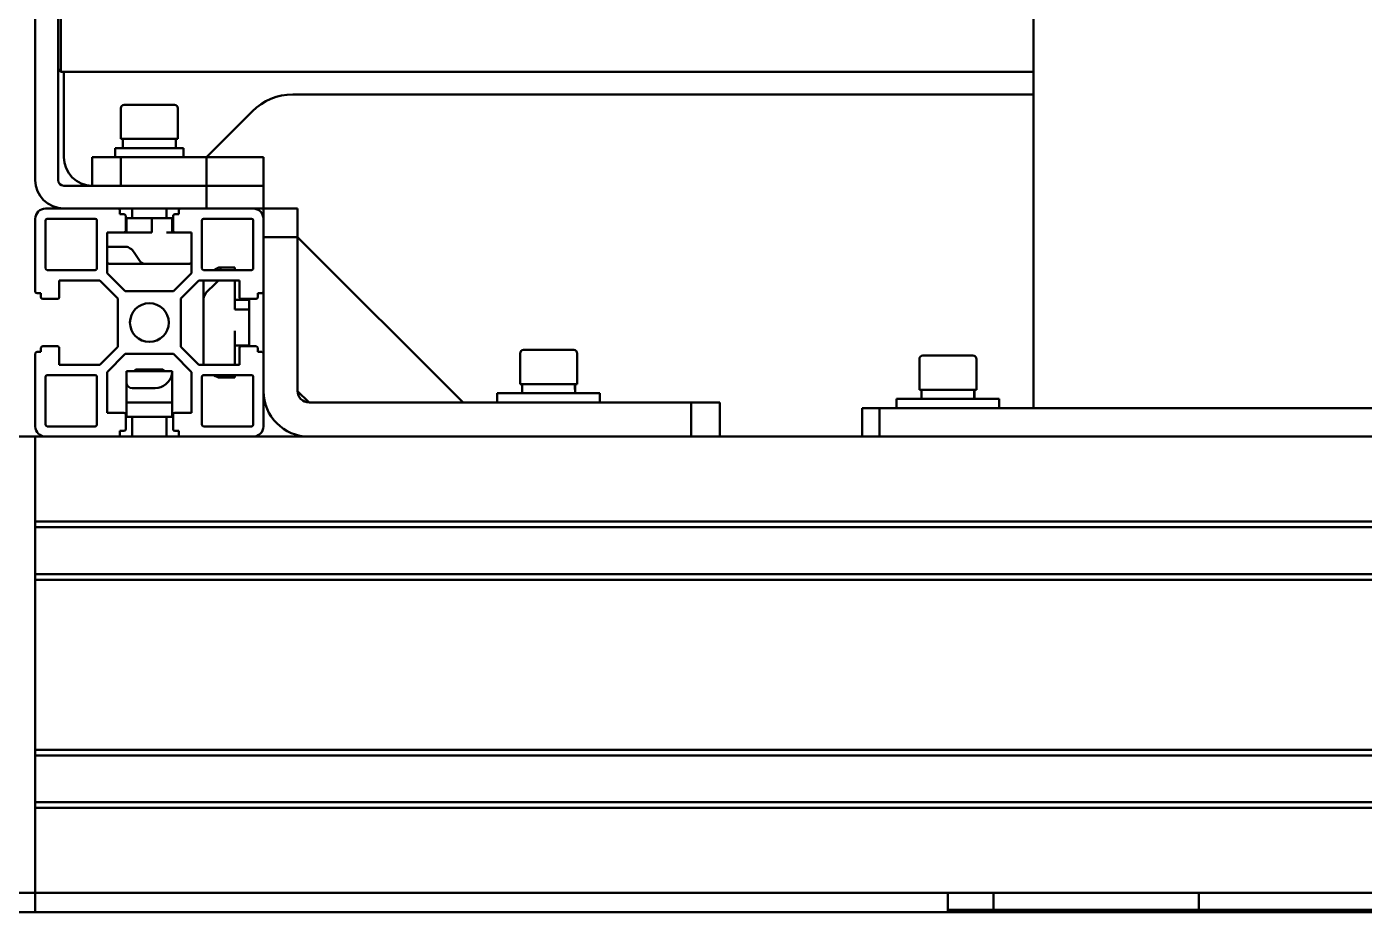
# Model space of a CAD drawing. Header units: millimetres. Extents: x 845401 to 948039, y 511594 to 550263.
# Drawn here: x 913122.7 to 913357.2, y 544386.8 to 544542.1 of the extents above; entities that cross this region are included whole.
import ezdxf

# ---------------------------------------------------------------- set-up
doc = ezdxf.new("R2010")
doc.units = ezdxf.units.MM
doc.layers.add('可见 (ISO)', color=7, linetype='Continuous', lineweight=50)

# ---------------------------------------------------------------- blocks, each defined once
blk = doc.blocks.new('A$C2A4E01FC')
at = {"layer": '可见 (ISO)', "color": 251}
for p, q in [((942.5, 703.35), (942.5, 450.35)), ((767.5, 535.35), (767.5, 490.35)), ((771.5, 490.35), (771.5, 535.35)), ((772, 521.35), (772, 509.35)), ((771.5, 509.85), (772, 509.35)), ((942.5, 509.35), (772, 509.35)), ((772.5, 494.35), (772.5, 509.35)), ((942.5, 505.35), (812.64, 505.35)), ((782.5, 502.95), (782.5, 497.55)), ((783.1, 503.55), (791.9, 503.55)), ((792.5, 502.95), (792.5, 497.55)), ((805.57, 502.42), (797.5, 494.35)), ((782.5, 497.55), (792.5, 497.55)), ((782.85, 496.94), (782.85, 497.55)), ((792.15, 495.95), (792.15, 497.55)), ((781.5, 495.95), (793.5, 495.95)), ((781.5, 494.35), (781.5, 495.95)), ((793.5, 494.35), (793.5, 495.95)), ((782.5, 494.35), (777.5, 494.35)), ((777.5, 494.35), (777.5, 489.35)), ((782.5, 489.35), (782.5, 494.35)), ((797.5, 494.35), (782.5, 494.35)), ((807.5, 494.35), (797.5, 494.35)), ((797.5, 494.35), (797.5, 489.35)), ((807.5, 489.35), (807.5, 494.35)), ((797.5, 489.35), (772.5, 489.35)), ((782.5, 489.35), (797.5, 489.35)), ((807.5, 489.35), (797.5, 489.35)), ((797.5, 489.35), (797.5, 485.35)), ((797.5, 489.35), (807.5, 489.35)), ((807.5, 485.35), (807.5, 489.35)), ((767.5, 483.55), (767.5, 470.8)), ((782.05, 485.35), (769.3, 485.35)), ((769.3, 474.85), (769.3, 483.25)), ((769.6, 483.55), (778, 483.55)), ((772.5, 485.35), (797.5, 485.35)), ((778.3, 483.25), (778.3, 474.85)), ((782.35, 484.35), (782.35, 485.05)), ((783.05, 484.35), (782.35, 484.35)), ((783.35, 481.45), (783.35, 484.05)), ((784.89, 483.65), (783.5, 483.65)), ((783.5, 481.15), (783.5, 483.65)), ((784.5, 485.35), (784.5, 483.65)), ((784.89, 483.65), (787.93, 483.65)), ((787.93, 483.65), (790.53, 483.65)), ((787.93, 481.15), (787.93, 483.65)), ((790.5, 485.35), (790.5, 483.65)), ((791.5, 483.65), (790.53, 483.65)), ((791.5, 481.15), (791.5, 483.65)), ((791.65, 484.05), (791.65, 481.45)), ((792.65, 484.35), (791.95, 484.35)), ((792.65, 485.05), (792.65, 484.35)), ((805.7, 485.35), (792.95, 485.35)), ((796.7, 474.85), (796.7, 483.25)), ((797, 483.55), (805.4, 483.55)), ((805.7, 485.35), (807.5, 485.35)), ((805.7, 483.25), (805.7, 474.85)), ((813.5, 485.35), (807.5, 485.35)), ((807.5, 485.35), (807.5, 483.55)), ((807.5, 470.8), (807.5, 483.55)), ((813.5, 480.35), (813.5, 485.35)), ((780.1, 481.15), (783.05, 481.15)), ((780.1, 474.02), (780.1, 481.15)), ((783.05, 481.15), (783.42, 481.15)), ((784.83, 481.15), (783.42, 481.15)), ((784.83, 481.15), (787.93, 481.15)), ((790.53, 481.15), (791.95, 481.15)), ((791.95, 481.15), (794.9, 481.15)), ((794.9, 481.15), (794.9, 474.02)), ((783.42, 478.65), (780.39, 478.65)), ((807.5, 480.35), (813.5, 480.35)), ((807.5, 480.35), (807.5, 453.35)), ((813.5, 453.35), (813.5, 480.35)), ((842.5, 451.35), (813.5, 480.35)), ((813.5, 480.35), (813.5, 453.35)), ((785.75, 476.24), (784.83, 477.65)), ((778, 474.55), (769.6, 474.55)), ((783.27, 470.85), (780.1, 474.02)), ((786.67, 475.65), (780.61, 475.65)), ((794.39, 475.65), (786.67, 475.65)), ((794.9, 474.02), (791.73, 470.85)), ((805.4, 474.55), (797, 474.55)), ((802.5, 475.01), (799.8, 475.01)), ((800, 474.55), (800, 474.8)), ((802.5, 474.8), (802.5, 475.01)), ((802.5, 474.8), (802.5, 474.55)), ((771.7, 472.75), (778.83, 472.75)), ((771.7, 469.8), (771.7, 472.75)), ((778.83, 472.75), (782, 469.58)), ((793, 469.58), (796.17, 472.75)), ((796.17, 472.75), (803.3, 472.75)), ((797, 469.43), (797, 472.32)), ((797.59, 470.75), (799, 472.06)), ((802.5, 472.06), (802.5, 472.75)), ((802.5, 472.06), (802.5, 467.64)), ((803.3, 472.75), (803.3, 469.8)), ((767.8, 470.5), (768.5, 470.5)), ((768.5, 470.5), (768.5, 469.8)), ((768.8, 469.5), (771.4, 469.5)), ((782, 469.58), (782, 461.12)), ((791.73, 470.85), (783.27, 470.85)), ((793, 461.12), (793, 469.58)), ((797, 458.38), (797, 469.43)), ((802.5, 469.35), (805, 469.35)), ((803.6, 469.5), (806.2, 469.5)), ((805, 469.08), (805, 469.35)), ((805, 469.08), (805, 467.64)), ((806.5, 470.5), (807.2, 470.5)), ((806.5, 469.8), (806.5, 470.5)), ((802.5, 467.64), (805, 467.64)), ((805, 467.64), (805, 463.91)), ((802.5, 463.91), (802.5, 457.95)), ((805, 461.35), (805, 463.91)), ((767.5, 459.9), (767.5, 447.15)), ((768.5, 460.2), (767.8, 460.2)), ((768.5, 460.9), (768.5, 460.2)), ((771.4, 461.2), (768.8, 461.2)), ((771.7, 457.95), (771.7, 460.9)), ((782, 461.12), (778.83, 457.95)), ((780.1, 456.68), (783.27, 459.85)), ((783.27, 459.85), (791.73, 459.85)), ((791.73, 459.85), (794.9, 456.68)), ((796.17, 457.95), (793, 461.12)), ((802.5, 461.35), (805, 461.35)), ((803.3, 460.9), (803.3, 457.95)), ((806.2, 461.2), (803.6, 461.2)), ((806.5, 460.2), (806.5, 460.9)), ((807.2, 460.2), (806.5, 460.2)), ((807.5, 447.15), (807.5, 459.9)), ((852.5, 459.95), (852.5, 454.55)), ((853.1, 460.55), (861.9, 460.55)), ((862.5, 459.95), (862.5, 454.55)), ((778.83, 457.95), (771.7, 457.95)), ((803.3, 457.95), (796.17, 457.95)), ((922.5, 458.95), (922.5, 453.55)), ((923.1, 459.55), (931.9, 459.55)), ((932.5, 458.95), (932.5, 453.55)), ((769.3, 447.45), (769.3, 455.85)), ((769.6, 456.15), (778, 456.15)), ((778.3, 455.85), (778.3, 447.45)), ((780.1, 449.55), (780.1, 456.68)), ((783.5, 456.85), (791.5, 456.85)), ((783.5, 456.85), (783.5, 456.26)), ((783.5, 456.26), (783.5, 454.85)), ((785.11, 457.15), (784.81, 456.85)), ((785.11, 457.15), (789.89, 457.15)), ((789.89, 457.15), (790.19, 456.85)), ((791.5, 456.67), (791.5, 456.85)), ((791.5, 456.67), (791.5, 451.35)), ((794.9, 456.68), (794.9, 449.55)), ((796.7, 447.45), (796.7, 455.85)), ((797, 456.15), (805.4, 456.15)), ((802.5, 455.7), (799.8, 455.7)), ((802.5, 455.7), (802.5, 456.15)), ((805.7, 455.85), (805.7, 447.45)), ((783.5, 451.35), (783.5, 454.85)), ((784.5, 453.85), (788.5, 453.85)), ((813.5, 453.35), (815.5, 451.35)), ((848.5, 452.95), (866.5, 452.95)), ((848.5, 451.35), (848.5, 452.95)), ((852.5, 454.55), (862.5, 454.55)), ((852.85, 452.95), (852.85, 454.55)), ((862.15, 453.94), (862.15, 454.55)), ((866.5, 451.35), (866.5, 452.95)), ((922.5, 453.55), (932.5, 453.55)), ((922.85, 451.95), (922.85, 453.55)), ((932.15, 452.94), (932.15, 453.55)), ((783.5, 451.35), (783.5, 448.85)), ((783.5, 451.35), (784.5, 451.35)), ((788.5, 451.35), (784.5, 451.35)), ((788.5, 451.35), (791.5, 451.35)), ((791.5, 451.35), (791.5, 448.85)), ((882.5, 451.35), (815.5, 451.35)), ((815.5, 451.35), (842.5, 451.35)), ((887.5, 451.35), (882.5, 451.35)), ((882.5, 451.35), (882.5, 445.35)), ((887.5, 445.35), (887.5, 451.35)), ((912.5, 450.35), (912.5, 445.35)), ((915.5, 450.35), (912.5, 450.35)), ((915.5, 445.35), (915.5, 450.35)), ((915.5, 450.35), (1029.5, 450.35)), ((918.5, 451.95), (936.5, 451.95)), ((918.5, 450.35), (918.5, 451.95)), ((936.5, 450.35), (936.5, 451.95)), ((946.5, 450.35), (998.5, 450.35)), ((783.05, 449.55), (780.1, 449.55)), ((783.35, 446.65), (783.35, 449.25)), ((787.5, 448.85), (783.5, 448.85)), ((784.5, 445.35), (784.5, 448.85)), ((787.5, 448.85), (791.5, 448.85)), ((790.5, 445.35), (790.5, 448.85)), ((791.65, 449.25), (791.65, 446.65)), ((794.9, 449.55), (791.95, 449.55)), ((778, 447.15), (769.6, 447.15)), ((782.35, 446.35), (783.05, 446.35)), ((782.35, 445.65), (782.35, 446.35)), ((791.95, 446.35), (792.65, 446.35)), ((792.65, 446.35), (792.65, 445.65)), ((805.4, 447.15), (797, 447.15)), ((767.5, 445.35), (763.5, 445.35)), ((769.3, 445.35), (767.5, 445.35)), ((767.5, 445.35), (767.5, 440.85)), ((767.5, 440.85), (767.5, 445.35)), ((769.3, 445.35), (782.05, 445.35)), ((792.95, 445.35), (782.05, 445.35)), ((792.95, 445.35), (805.7, 445.35)), ((815.5, 445.35), (805.7, 445.35)), ((815.5, 445.35), (882.5, 445.35)), ((882.5, 445.35), (887, 445.35)), ((912.5, 445.35), (887, 445.35)), ((912.5, 445.35), (915.5, 445.35)), ((915.5, 445.35), (1029.5, 445.35)), ((767.5, 430.75), (767.5, 440.85)), ((767.5, 440.85), (767.5, 369.85)), ((1587.5, 430.45), (767.5, 430.45)), ((1587.5, 429.45), (767.5, 429.45)), ((1587.5, 421.25), (767.5, 421.25)), ((1587.5, 420.25), (767.5, 420.25)), ((767.5, 390.75), (767.5, 419.95)), ((1587.5, 390.45), (767.5, 390.45)), ((1587.5, 389.45), (767.5, 389.45)), ((1587.5, 381.25), (767.5, 381.25)), ((1587.5, 380.25), (767.5, 380.25)), ((767.5, 369.85), (767.5, 379.95)), ((767.5, 369.85), (767.5, 365.35)), ((767.5, 365.35), (767.5, 369.85)), ((767.5, 365.35), (763.5, 365.35)), ((767.5, 365.35), (767.5, 361.95)), ((769.15, 365.35), (767.5, 365.35)), ((769.15, 365.35), (777.5, 365.35)), ((777.5, 365.35), (917.5, 365.35)), ((917.5, 365.35), (925.85, 365.35)), ((1429.15, 365.35), (925.85, 365.35)), ((927.5, 361.95), (927.5, 365.35)), ((935.5, 365.35), (935.5, 362.35)), ((971.5, 365.35), (971.5, 362.35)), ((3156.5, 361.95), (612.5, 361.95)), ((927.5, 362.35), (935.5, 362.35)), ((935.5, 361.95), (935.5, 362.35)), ((935.5, 362.35), (1419.5, 362.35)), ((935.5, 362.35), (971.5, 362.35))]:
    blk.add_line(p, q, dxfattribs=at)
blk.add_circle((787.5, 465.35), 3.4, dxfattribs=at)
for centre, radius, start, end in [((812.64, 495.35), 10, 90, 135), ((783.1, 502.95), 0.6, 90, 180), ((791.9, 502.95), 0.6, 0, 90), ((777.5, 494.35), 5, 180, 270), ((772.5, 490.35), 5, 180, 270), ((772.5, 490.35), 1, 180, 270), ((769.3, 483.55), 1.8, 90, 180), ((769.6, 483.25), 0.3, 90, 180), ((778, 483.25), 0.3, 0, 90), ((782.05, 485.05), 0.3, 0, 90), ((783.05, 484.05), 0.3, 0, 90), ((791.95, 484.05), 0.3, 90, 180), ((792.95, 485.05), 0.3, 90, 180), ((797, 483.25), 0.3, 90, 180), ((805.4, 483.25), 0.3, 0, 90), ((805.7, 483.55), 1.8, 0, 90), ((783.05, 481.45), 0.3, 270, 0), ((791.95, 481.45), 0.3, 180, 270), ((769.6, 474.85), 0.3, 180, 270), ((778, 474.85), 0.3, 270, 0), ((797, 474.85), 0.3, 180, 270), ((805.4, 474.85), 0.3, 270, 0), ((767.8, 470.8), 0.3, 180, 270), ((768.8, 469.8), 0.3, 180, 270), ((771.4, 469.8), 0.3, 270, 0), ((803.6, 469.8), 0.3, 180, 270), ((806.2, 469.8), 0.3, 270, 0), ((807.2, 470.8), 0.3, 270, 0), ((767.8, 459.9), 0.3, 90, 180), ((768.8, 460.9), 0.3, 90, 180), ((771.4, 460.9), 0.3, 0, 90), ((803.6, 460.9), 0.3, 90, 180), ((806.2, 460.9), 0.3, 0, 90), ((807.2, 459.9), 0.3, 0, 90), ((853.1, 459.95), 0.6, 90, 180), ((861.9, 459.95), 0.6, 0, 90), ((923.1, 458.95), 0.6, 90, 180), ((931.9, 458.95), 0.6, 0, 90), ((769.6, 455.85), 0.3, 90, 180), ((778, 455.85), 0.3, 0, 90), ((788.5, 456.85), 3, 270, 348.74), ((797, 455.85), 0.3, 90, 180), ((805.4, 455.85), 0.3, 0, 90), ((784.5, 454.85), 1, 180, 270), ((815.5, 453.35), 8, 180, 270), ((815.5, 453.35), 2, 180, 270), ((783.05, 449.25), 0.3, 0, 90), ((791.95, 449.25), 0.3, 90, 180), ((769.3, 447.15), 1.8, 180, 270), ((769.6, 447.45), 0.3, 180, 270), ((778, 447.45), 0.3, 270, 0), ((782.05, 445.65), 0.3, 270, 0), ((783.05, 446.65), 0.3, 270, 0), ((791.95, 446.65), 0.3, 180, 270), ((792.95, 445.65), 0.3, 180, 270), ((797, 447.45), 0.3, 180, 270), ((805.4, 447.45), 0.3, 270, 0), ((805.7, 447.15), 1.8, 270, 0)]:
    blk.add_arc(centre, radius, start, end, dxfattribs=at)
for centre, major_axis, ratio, start_param, end_param in [((787.5, 496.94), (0, -14.31), 0.32492, 4.712389, 4.781261), ((782.34, 475.65), (-2.73, 2.73), 0.459146, 5.852752, 5.986902), ((784.07, 477.65), (-0.909, 0.909), 0.459146, 4.281955, 5.852752), ((786.67, 477.65), (0, -2), 0.65178, 5.497787, 6.283185), ((780.61, 477.65), (0, -2), 0.65178, 5.883872, 6.283185), ((794.39, 477.65), (0, -2), 0.65178, 0, 0.399313), ((797, 472.01), (2.95, 2.95), 0.186962, 6.098357, 7.026196), ((799, 472.32), (-2, 0), 0.932452, 6.048731, 6.283185), ((799, 472.43), (0.983, 0.983), 0.186962, 4.527561, 5.22816), ((799, 469.43), (-2, 0), 0.932452, 5.497787, 6.283185), ((799, 458.38), (-2, 0), 0.932452, 0, 0.234454), ((797, 458.7), (-2.95, 2.95), 0.186962, 2.398582, 2.956764), ((857.5, 451.97), (0, -14.31), 0.32492, 1.639668, 1.752411), ((857.5, 453.94), (0, -14.31), 0.32492, 1.501925, 1.613793), ((927.5, 450.97), (0, -14.31), 0.32492, 1.639668, 1.752411), ((927.5, 452.94), (0, -14.31), 0.32492, 1.501925, 1.613793)]:
    blk.add_ellipse(centre, major_axis=major_axis, ratio=ratio, start_param=start_param, end_param=end_param, dxfattribs=at)
blk.add_open_spline([(791.44, 456.26), (791.44, 456.27), (791.44, 456.28), (791.48, 456.44), (791.5, 456.57), (791.5, 456.67)], degree=3, knots=[0.82238559, 0.82238559, 0.82238559, 0.82238559, 0.82458668, 0.82458668, 0.89185872, 0.89185872, 0.89185872, 0.89185872], dxfattribs=at)

msp = doc.modelspace()

# ---------------------------------------------------------------- block references
msp.add_blockref('A$C2A4E01FC', (912356.69, 544024.87))

doc.saveas('drawing.dxf')
